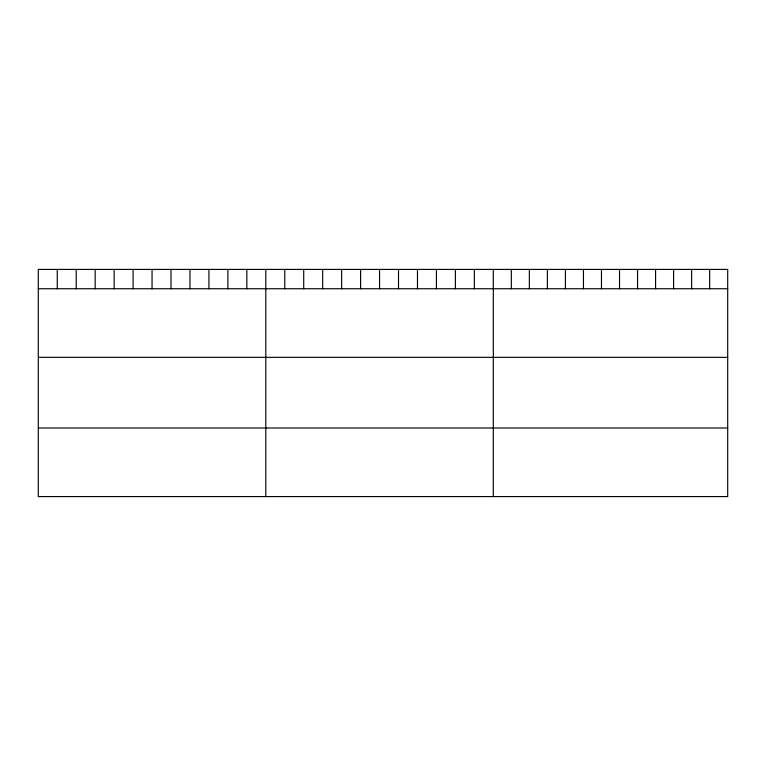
<?xml version="1.0" encoding="UTF-8"?>
<svg xmlns="http://www.w3.org/2000/svg" width="766" height="766" viewBox="0 0 766 766"><rect width="100%" height="100%" fill="white"/><g stroke="black" fill="none" stroke-linecap="round" stroke-linejoin="round"><path stroke-width="1.15" d="M727.7 288.744L727.7 496.588L38.3 496.588L38.3 269.412L727.7 269.412L727.7 288.744L38.3 288.744M38.3 357.339L727.7 357.339M38.3 428.002L727.7 428.002M709.67 269.412L709.67 288.744M691.641 269.412L691.641 288.744M673.611 269.412L673.611 288.744M655.581 269.412L655.581 288.744M637.551 269.412L637.551 288.744M619.522 269.412L619.522 288.744M601.482 269.412L601.482 288.744M583.453 269.412L583.453 288.744M565.423 269.412L565.423 288.744M547.393 269.412L547.393 288.744M529.363 269.412L529.363 288.744M511.334 269.412L511.334 288.744M493.304 269.412L493.304 496.588M474.345 269.412L474.345 288.744M455.387 269.412L455.387 288.744M436.429 269.412L436.429 288.744M417.47 269.412L417.47 288.744M398.512 269.412L398.512 288.744M379.553 269.412L379.553 288.744M360.595 269.412L360.595 288.744M341.636 269.412L341.636 288.744M322.678 269.412L322.678 288.744M303.719 269.412L303.719 288.744M284.76 269.412L284.76 288.744M265.802 269.412L265.802 496.588M246.844 269.412L246.844 288.744M227.885 269.412L227.885 288.744M208.927 269.412L208.927 288.744M189.968 269.412L189.968 288.744M171.01 269.412L171.01 288.744M152.051 269.412L152.051 288.744M133.093 269.412L133.093 288.744M114.134 269.412L114.134 288.744M95.176 269.412L95.176 288.744M76.217 269.412L76.217 288.744M57.258 269.412L57.258 288.744"/></g></svg>
